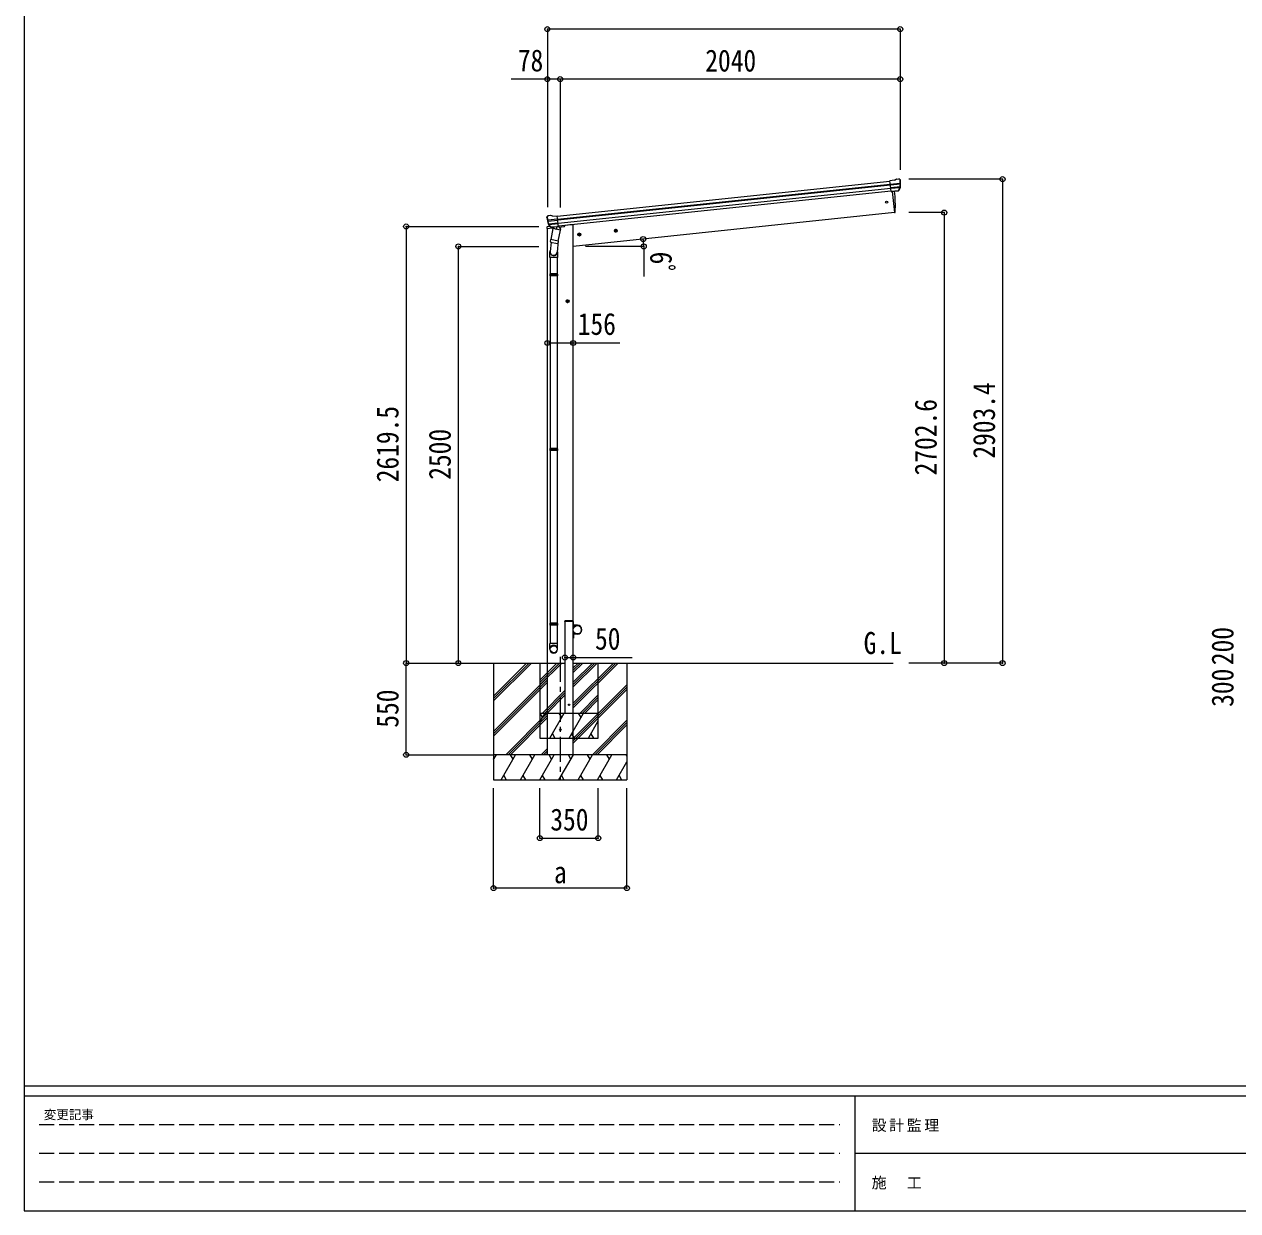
# Model space of a CAD drawing. Units: millimetres at full size, sheet at 1:30. Extents: x -8432 to 8432, y -5820 to 5820.
# Drawn here: x -8432 to -1151, y -5820 to 1298 of the extents above; entities that cross this region are included whole.
import ezdxf
from ezdxf.enums import TextEntityAlignment as Align

# ---------------------------------------------------------------- set-up
doc = ezdxf.new("R2010")
doc.units = ezdxf.units.MM
doc.header["$LTSCALE"] = 30
doc.header["$PDMODE"] = 32
doc.header["$PDSIZE"] = 30
doc.linetypes.add('CHAIN1', pattern=[8, 5, -1, 1, -1])
doc.linetypes.add('DASHED3', pattern=[4, 3, -1])
for name, color, linetype, lineweight in [('0-0_0', 7, 'Continuous', 9), ('0-1_本体', 5, 'CHAIN1', 9), ('0-3_ELV2', 4, 'Continuous', 9), ('0-6_OTH_LINE', 6, 'Continuous', 9), ('0-7_SHAPE', 7, 'Continuous', 9), ('0-9_OUTLINE', 7, 'Continuous', 9), ('F-0_240', 7, 'Continuous', 9)]:
    doc.layers.add(name, color=color, linetype=linetype, lineweight=lineweight)
doc.styles.add('ＭＳ ゴシック', font='')
doc.styles.get('ＭＳ ゴシック').set_extended_font_data('MS Gothic')

msp = doc.modelspace()

# ---------------------------------------------------------------- linework, layer by layer
at = {"layer": '0-0_0'}
for p, q in [((-5744.52, -2534.54), (-5293.39, -2534.54)), ((-5615.89, -2761.11), (-5389.25, -2534.48)), ((-5615.89, -2746.97), (-5403.4, -2534.48)), ((-5615.89, -2732.82), (-5417.54, -2534.48)), ((-5615.89, -2534.54), (-5615.89, -3234.48)), ((-5337.89, -2534.54), (-5337.89, -2984.54)), ((-5337.89, -2636.89), (-5235.54, -2534.54)), ((-5337.89, -2651.03), (-5221.39, -2534.54)), ((-5337.89, -2665.17), (-5207.25, -2534.54)), ((-5337.89, -2534.54), (-5187.89, -2534.54)), ((-5137.89, -2591.48), (-5080.89, -2534.48)), ((-5137.89, -2577.33), (-5095.03, -2534.48)), ((-5137.89, -2563.19), (-5109.17, -2534.48)), ((-5137.89, -2534.54), (-3218.94, -2534.54)), ((-5137.89, -2803.61), (-4868.81, -2534.54)), ((-5137.89, -2789.47), (-4882.95, -2534.54)), ((-5137.89, -2775.32), (-4897.1, -2534.54)), ((-5137.89, -2677.3), (-4995.12, -2534.54)), ((-5137.89, -2663.16), (-5009.26, -2534.54)), ((-5137.89, -2649.02), (-5023.4, -2534.54)), ((-4987.89, -2984.54), (-4987.89, -2534.54)), ((-4815.89, -2534.54), (-4815.89, -3234.48)), ((-5615.89, -2944.96), (-5293.89, -2622.96)), ((-5615.89, -2959.1), (-5293.89, -2637.1)), ((-5615.89, -2973.24), (-5293.89, -2651.24)), ((-5137.89, -2987.45), (-4815.89, -2665.46)), ((-5137.89, -3001.6), (-4815.89, -2679.6)), ((-5137.89, -3015.74), (-4815.89, -2693.74)), ((-5323.41, -2834.54), (-5187.89, -2699.02)), ((-5309.27, -2834.54), (-5187.89, -2713.16)), ((-5295.12, -2834.54), (-5187.89, -2727.3)), ((-5097.13, -2834.54), (-4987.89, -2725.29)), ((-5082.99, -2834.54), (-4987.89, -2739.43)), ((-5068.85, -2834.54), (-4987.89, -2753.58)), ((-5543.28, -3084.48), (-5293.89, -2835.09)), ((-5337.89, -2887.65), (-5307.22, -2834.54)), ((-5337.89, -2834.54), (-4987.89, -2834.54)), ((-5322.22, -2860.52), (-5337.22, -2834.54)), ((-5278.35, -2984.54), (-5191.75, -2834.54)), ((-5206.75, -2860.52), (-5221.75, -2834.54)), ((-5162.88, -2984.54), (-5076.28, -2834.54)), ((-5091.28, -2860.52), (-5106.28, -2834.54)), ((-5529.14, -3084.48), (-5293.89, -2849.23)), ((-5514.99, -3084.48), (-5293.89, -2863.37)), ((-5047.41, -2984.54), (-4987.89, -2881.44)), ((-5022.78, -3084.48), (-4815.89, -2877.59)), ((-5008.64, -3084.48), (-4815.89, -2891.73)), ((-4994.49, -3084.48), (-4815.89, -2905.87)), ((-5337.89, -2984.54), (-4987.89, -2984.54)), ((-5263.35, -2958.56), (-5248.36, -2984.54)), ((-5147.88, -2958.56), (-5132.88, -2984.54)), ((-5032.41, -2958.56), (-5017.41, -2984.54)), ((-5331.14, -3084.48), (-5293.39, -3046.72)), ((-4815.89, -3084.48), (-5615.89, -3084.48)), ((-5615.89, -3113.42), (-5599.18, -3084.48)), ((-5614.18, -3110.46), (-5615.89, -3107.5)), ((-5570.31, -3234.48), (-5483.71, -3084.48)), ((-5498.71, -3110.46), (-5513.71, -3084.48)), ((-5454.84, -3234.48), (-5368.24, -3084.48)), ((-5383.24, -3110.46), (-5398.24, -3084.48)), ((-5339.37, -3234.48), (-5252.77, -3084.48)), ((-5317, -3084.48), (-5293.39, -3060.86)), ((-5302.86, -3084.48), (-5293.39, -3075.01)), ((-5267.77, -3110.46), (-5282.77, -3084.48)), ((-5223.9, -3234.48), (-5137.3, -3084.48)), ((-5152.3, -3110.46), (-5167.3, -3084.48)), ((-5108.43, -3234.48), (-5021.83, -3084.48)), ((-5036.83, -3110.46), (-5051.83, -3084.48)), ((-4992.96, -3234.48), (-4906.36, -3084.48)), ((-4921.36, -3110.46), (-4936.36, -3084.48)), ((-4877.49, -3234.48), (-4815.89, -3127.77)), ((-4815.89, -3093.15), (-4820.89, -3084.48)), ((-5615.89, -3234.48), (-4815.89, -3234.48)), ((-5555.31, -3208.5), (-5540.31, -3234.48)), ((-5439.84, -3208.5), (-5424.84, -3234.48)), ((-5324.37, -3208.5), (-5309.37, -3234.48)), ((-5208.9, -3208.5), (-5193.9, -3234.48)), ((-5093.43, -3208.5), (-5078.43, -3234.48)), ((-4977.96, -3208.5), (-4962.96, -3234.48)), ((-4862.49, -3208.5), (-4847.49, -3234.48))]:
    msp.add_line(p, q, dxfattribs=at)
at = {"layer": '0-1_本体'}
msp.add_line((-5215.89, -2496.24), (-5215.89, -3239.56), dxfattribs=at)
at = {"layer": '0-3_ELV2'}
for p, q in [((-3211.08, 362.04), (-3199.48, 369.01)), ((-3198.25, 369.42), (-3184.76, 370.84)), ((-3181.1, 369.75), (-3181.1, 369.76)), ((-3181.1, 369.75), (-3175.92, 365.56)), ((-5233.48, 147.47), (-3237.39, 357.26)), ((-5231.49, 128.57), (-3235.41, 338.37)), ((-5231.06, 124.39), (-3234.97, 334.19)), ((-5228.97, 104.53), (-3232.88, 314.33)), ((-3231.12, 297.59), (-5227.21, 87.8)), ((-3211.08, 362.04), (-3237.6, 359.25)), ((-3230.82, 294.7), (-3237.6, 359.25)), ((-3235.44, 338.72), (-3175.71, 345)), ((-3175.23, 339.13), (-3234.83, 332.87)), ((-3176.06, 322.38), (-3233.1, 316.39)), ((-3177.45, 317.72), (-3232.63, 311.92)), ((-3187.46, 299.49), (-3230.84, 294.93)), ((-3230.82, 294.7), (-3220.87, 295.75)), ((-3223.93, 295.42), (-3210.55, 168.03)), ((-3220.87, 295.75), (-3220.6, 295.68)), ((-3220.6, 295.68), (-3195.27, 298.34)), ((-3195.27, 298.34), (-3195.01, 298.46)), ((-3195.01, 298.46), (-3187.32, 299.27)), ((-3186.01, 301.14), (-3176.56, 319.44)), ((-3184.96, 300.71), (-3174.84, 318.97)), ((-3174.53, 361.86), (-3174.84, 363.71)), ((-5291.14, 147.98), (-5295.34, 142.8)), ((-5291.14, 147.98), (-5291.14, 147.98)), ((-5274.29, 151.22), (-5287.78, 149.8)), ((-5260.21, 146.67), (-5273.01, 151.07)), ((-5260.21, 146.67), (-5233.69, 149.46)), ((-5226.9, 84.9), (-5233.69, 149.46)), ((-3210.55, 168.03), (-5137.89, -34.54)), ((-3210.55, 168.03), (-3208.49, 168.32)), ((-5295.63, 80.3), (-5296.53, 73.47)), ((-5296.53, 73.47), (-5262.8, 77.02)), ((-5295.92, 138.89), (-5296.01, 140.77)), ((-5293.39, -3084.48), (-5293.39, 73.8)), ((-5276.12, 84.67), (-5292.97, 82.89)), ((-5231.53, 128.93), (-5291.27, 122.65)), ((-5290.52, 116.81), (-5230.91, 123.07)), ((-5273.01, 81.25), (-5286.7, 97.01)), ((-5286.21, 100.59), (-5229.18, 106.59)), ((-5272.07, 81.89), (-5285.11, 97.82)), ((-5283.89, 96.32), (-5228.71, 102.12)), ((-5262.71, 81.14), (-5270.4, 80.33)), ((-5270.3, 80.57), (-5226.93, 85.13)), ((-5262.43, 81.08), (-5262.71, 81.14)), ((-5237.1, 83.74), (-5262.43, 81.08)), ((-5236.85, 83.86), (-5237.1, 83.74)), ((-5226.9, 84.9), (-5236.85, 83.86)), ((-5222.78, 81.22), (-5193.52, 84.3)), ((-5188.66, 91.85), (-5189.08, 88.62)), ((-5091.73, 37.68), (-5111.62, 35.59)), ((-5102.46, 44.1), (-5108.53, 39.69)), ((-5108.53, 39.69), (-5107.74, 32.23)), ((-5107.74, 32.23), (-5100.89, 29.17)), ((-5100.63, 26.69), (-5102.72, 46.58)), ((-5095.6, 41.05), (-5102.46, 44.1)), ((-4872.93, 60.68), (-4892.82, 58.59)), ((-4883.66, 67.1), (-4889.73, 62.69)), ((-4889.73, 62.69), (-4888.95, 55.22)), ((-4888.95, 55.22), (-4882.09, 52.17)), ((-4881.83, 49.69), (-4883.92, 69.58)), ((-4876.8, 64.05), (-4883.66, 67.1)), ((-5171.89, -356.58), (-5178.39, -360.34)), ((-5178.39, -360.34), (-5178.39, -367.84)), ((-5171.89, -374.09), (-5171.89, -354.09)), ((-5165.39, -360.34), (-5171.89, -356.58)), ((-5161.89, -364.09), (-5181.89, -364.09)), ((-5178.39, -367.84), (-5171.89, -371.59)), ((-5188.19, -2284.54), (-5188.08, -2282.49)), ((-5137.59, -2284.54), (-5188.19, -2284.54)), ((-5187.89, -2284.54), (-5187.89, -2834.54)), ((-5137.89, -2284.54), (-5187.89, -2284.54)), ((-5138.69, -2281.54), (-5187.08, -2281.54)), ((-5137.89, -2834.54), (-5137.89, -2284.54)), ((-5137.89, -2284.54), (-5135.89, -2284.54)), ((-5137.59, -2284.54), (-5137.69, -2282.49)), ((-5135.89, -2307.24), (-5135.89, -2284.54)), ((-5112.89, -2307.24), (-5135.89, -2307.24)), ((-5135.89, -2309.24), (-5112.89, -2309.24)), ((-5137.89, -2384.54), (-5135.89, -2384.54)), ((-5135.89, -2359.84), (-5112.89, -2359.84)), ((-5135.89, -2361.84), (-5135.89, -2384.54)), ((-5112.89, -2361.84), (-5135.89, -2361.84))]:
    msp.add_line(p, q, dxfattribs=at)
for points in [[(-5137.89, -3084.48), (-5137.89, 94.46), (-5157.89, 94.46), (-5188.74, 91.22)], [(-5100.89, 29.17), (-5094.81, 33.58), (-5095.6, 41.05)], [(-4882.09, 52.17), (-4876.02, 56.58), (-4876.8, 64.05)], [(-5171.89, -371.59), (-5165.39, -367.84), (-5165.39, -360.34)]]:
    msp.add_lwpolyline(points, dxfattribs=at)
for centre, radius in [((-3257.34, 230.58), 6.5), ((-5101.67, 36.64), 8.5), ((-5101.67, 36.64), 7.7), ((-5101.67, 36.64), 6.5), ((-4882.88, 59.63), 8.5), ((-4882.88, 59.63), 7.7), ((-4882.88, 59.63), 6.5), ((-5171.89, -364.09), 8.5), ((-5171.89, -364.09), 7.7), ((-5171.89, -364.09), 6.5), ((-5112.89, -2334.54), 25), ((-5162.89, -2784.54), 4), ((-5215.64, -2934.48), 5)]:
    msp.add_circle(centre, radius, dxfattribs=at)
for centre, radius, start, end in [((-3197.94, 366.44), 3, 96.02369, 120.97631), ((-3184.24, 365.87), 5, 51.04426, 95.95574), ((-4105.15, 208.24), 900, 357.63919, 5.64986), ((-3187.58, 302.16), 2.99, 285.2717, 331.00739), ((-3368.08, 340.21), 192.44, 1.4271, 6.57578), ((-3179.23, 320.82), 3, 332.69111, 354.20009), ((-3375.42, 340.75), 200.2, 354.20009, 359.53883), ((-3130.43, 347.11), 45.32, 182.67122, 185.64518), ((-3175.04, 337.8), 1.35, 95.1605, 97.91927), ((-3172.43, 339.35), 2.74, 179.02151, 184.43412), ((-3177.46, 320.43), 3, 331, 354.13916), ((-3375.42, 340.75), 202, 354.13916, 6), ((-5287.25, 144.83), 5, 96.04426, 140.95574), ((-5273.98, 148.24), 3, 71.02369, 95.97631), ((-3208.91, 171.29), 3, 278, 357.63919), ((-5095.03, 160.01), 202, 186, 197.86084), ((-5292.66, 79.91), 3, 96, 172.5), ((-5102.1, 157.96), 192.44, 185.42422, 190.5729), ((-5335.99, 115.3), 45.32, 6.35482, 9.32878), ((-5293.29, 116.44), 2.74, 7.56588, 12.97849), ((-5290.42, 115.46), 1.35, 94.08073, 96.8395), ((-5095.03, 160.01), 200.2, 192.46117, 197.79991), ((-5284.44, 98.97), 3, 197.86084, 221), ((-5282.79, 99.72), 3, 197.79991, 219.30889), ((-5270.75, 83.21), 2.99, 220.99261, 266.7283), ((-5194.04, 89.27), 5, 276, 352.5), ((-5187.08, -2282.54), 1, 90, 176.99994), ((-5138.69, -2282.54), 1, 3.00011, 90), ((-5135.89, -2307.24), 2, 180, 270), ((-5112.89, -2334.54), 27.3, 270, 90), ((-5112.89, -2334.54), 25.3, 270, 90), ((-5135.89, -2361.84), 2, 90, 180)]:
    msp.add_arc(centre, radius, start, end, dxfattribs=at)
for centre, major_axis, ratio, start_param, end_param in [((-3176.79, 362.26), (-0.87, 5.91), 0.020485, 0.671432, 1.5691306), ((-3182.18, 366.77), (5.88, -1.31), 0.24881, 0.460585, 0.4641038), ((-3177.8, 363.23), (-2.34, 1.9), 0.995767, 3.9859716, 4.712389), ((-3187.78, 302.46), (-0.11, 3), 0.642905, 3.2459383, 4.203928), ((-3187.64, 302.26), (1.66, -2.51), 0.997631, 5.8041905, 5.8929484), ((-3187.71, 302.37), (3.53, -2.11), 0.650902, 5.2561448, 5.3289554), ((-3185.34, 302.72), (1.08, 3.13), 0.040856, 2.1135035, 2.1416249), ((-3373.12, 318.8), (-20.92, 199.05), 0.994373, 4.7113789, 4.7277536), ((-5293, 140.91), (1.9, 2.34), 0.995767, 1.5707963, 2.2972137), ((-5289.46, 145.29), (-5.48, -2.51), 0.24881, 5.8190815, 5.8226003), ((-5293.8, 139.75), (-0.38, 5.97), 0.020485, 4.7140547, 5.6117533), ((-5092.72, 138.06), (-20.92, 199.05), 0.994373, 1.5554317, 1.5718064), ((-5273.05, 83.29), (-1.71, 2.84), 0.040856, 4.1415604, 4.1696818), ((-5270.62, 83.55), (-0.51, 2.96), 0.642905, 2.0792573, 3.037247), ((-5270.66, 83.44), (-3.02, -2.79), 0.650902, 0.9542299, 1.0270405), ((-5270.71, 83.32), (-1.1, -2.8), 0.997631, 0.3902369, 0.4789948)]:
    msp.add_ellipse(centre, major_axis=major_axis, ratio=ratio, start_param=start_param, end_param=end_param, dxfattribs=at)
at = {"layer": '0-6_OTH_LINE'}
for p, q in [((-5293.39, 1268.86), (-5293.39, 424.18)), ((-3175.5, 1268.86), (-5293.39, 1268.86)), ((-3175.5, 1268.86), (-3175.5, 424.18)), ((-5293.39, 968.86), (-5510.68, 968.86)), ((-5293.39, 968.86), (-5293.39, 201.44)), ((-5215.64, 968.86), (-5293.39, 968.86)), ((-3175.5, 968.86), (-5215.64, 968.86)), ((-5215.64, 968.86), (-5215.64, 199.61)), ((-3175.5, 968.86), (-3175.5, 424.18)), ((-2561.81, 368.86), (-3124.67, 368.86)), ((-2561.81, 368.86), (-2561.81, -2534.54)), ((-2911.81, 168.03), (-3124.67, 168.03)), ((-2911.81, 168.03), (-2911.81, -2534.54)), ((-6140.86, 84.95), (-5343.89, 84.95)), ((-6140.86, 84.95), (-6140.86, -2534.54)), ((-5827.33, -2534.54), (-5827.33, -34.54)), ((-5827.33, -34.54), (-5343.89, -34.54)), ((-5293.39, -614.09), (-5137.89, -614.09)), ((-5137.89, -614.09), (-4858.27, -614.09)), ((-6140.86, -2534.54), (-5616.89, -2534.54)), ((-6140.86, -3084.54), (-6140.86, -2534.54)), ((-5827.33, -2534.54), (-5616.89, -2534.54)), ((-5187.89, -2500.98), (-5137.89, -2500.98)), ((-5137.89, -2500.98), (-4784, -2500.98)), ((-2911.81, -2534.54), (-3124.67, -2534.54)), ((-2561.81, -2534.54), (-3124.67, -2534.54)), ((-6140.86, -3084.54), (-5616.89, -3084.54)), ((-5615.89, -3884.48), (-5615.89, -3285.48)), ((-5337.89, -3584.48), (-5337.89, -3285.48)), ((-4987.89, -3584.48), (-4987.89, -3285.48)), ((-4815.89, -3884.48), (-4815.89, -3285.48)), ((-5337.89, -3584.48), (-4987.89, -3584.48)), ((-4815.89, -3884.48), (-5615.89, -3884.48))]:
    msp.add_line(p, q, dxfattribs=at)
at = {"layer": '0-6_OTH_LINE', "lineweight": 18}
for q in [(-5063.52, -34.54), (-4714.97, -216.04)]:
    msp.add_line((-4714.97, -34.54), q, dxfattribs=at)
at = {"layer": '0-6_OTH_LINE'}
msp.add_arc((-5063.52, -34.54), 348.55, 0, 7.27608, dxfattribs=at)
for p in [(-5293.39, 1268.86), (-3175.5, 1268.86), (-5293.39, 968.86), (-5215.64, 968.86), (-3175.5, 968.86), (-2561.81, 368.86), (-2911.81, 168.03), (-6140.86, 84.95), (-4717.78, 9.61), (-5827.33, -34.54), (-4714.97, -34.54), (-5293.39, -614.09), (-5137.89, -614.09), (-6140.86, -2534.54), (-5827.33, -2534.54), (-5187.89, -2500.98), (-5137.89, -2500.98), (-2911.81, -2534.54), (-2561.81, -2534.54), (-6140.86, -3084.54), (-5337.89, -3584.48), (-4987.89, -3584.48), (-5615.89, -3884.48), (-4815.89, -3884.48)]:
    msp.add_point(p, dxfattribs=at)
at = {"layer": '0-9_OUTLINE'}
for p, q in [((-5269.55, 80.33), (-5228.88, 84.6)), ((-5266.2, 80.03), (-5266.34, 79.3)), ((-5265.73, 78.17), (-5240.98, 68.42)), ((-5257.39, 74.89), (-5258.05, 71.66)), ((-5236.59, 83.41), (-5239.51, 69.06)), ((-5227.07, 86.49), (-5226.14, 86.3)), ((-5226.14, 86.3), (-5214.94, 69.37)), ((-5275.41, -5.94), (-5272.91, 6.31)), ((-5259.57, 71.97), (-5272.93, 6.31)), ((-5228.05, -2.82), (-5272.93, 6.31)), ((-5214.69, 62.83), (-5259.57, 71.97)), ((-5228.05, -2.82), (-5214.69, 62.83)), ((-5214.94, 69.37), (-5216.21, 63.14)), ((-5278.23, -101.86), (-5278.23, -67.51)), ((-5270.52, -8.98), (-5276.08, -64.7)), ((-5275.19, -7.33), (-5275.19, -7.33)), ((-5273.86, -8.3), (-5232.9, -16.63)), ((-5227.61, -0.68), (-5234.27, -68.43)), ((-5232.23, -67.21), (-5232.23, -101.86)), ((-5228.06, -2.82), (-5230.6, -15.29)), ((-5232.23, -101.86), (-5278.23, -101.86)), ((-5276.23, -101.86), (-5276.23, -198.61)), ((-5234.23, -101.86), (-5234.23, -198.61)), ((-5278.23, -200.61), (-5277.23, -198.61)), ((-5232.23, -200.61), (-5278.23, -200.61)), ((-5232.23, -208.61), (-5278.23, -208.61)), ((-5233.23, -198.61), (-5277.23, -198.61)), ((-5233.23, -210.61), (-5277.23, -210.61)), ((-5276.23, -210.61), (-5276.23, -1246.79)), ((-5234.23, -210.61), (-5234.23, -1246.79)), ((-5232.23, -200.61), (-5233.23, -198.61)), ((-5232.23, -208.61), (-5233.23, -210.61)), ((-5232.23, -200.61), (-5232.23, -208.61)), ((-5278.23, -1248.79), (-5277.23, -1246.79)), ((-5232.23, -1248.79), (-5278.23, -1248.79)), ((-5232.23, -1256.79), (-5278.23, -1256.79)), ((-5233.23, -1246.79), (-5277.23, -1246.79)), ((-5233.23, -1258.79), (-5277.23, -1258.79)), ((-5276.23, -1258.79), (-5276.23, -2294.98)), ((-5234.23, -1258.79), (-5234.23, -2294.98)), ((-5232.23, -1248.79), (-5233.23, -1246.79)), ((-5232.23, -1256.79), (-5233.23, -1258.79)), ((-5232.23, -1248.79), (-5232.23, -1256.79)), ((-5278.23, -2296.98), (-5277.23, -2294.98)), ((-5232.23, -2296.98), (-5278.23, -2296.98)), ((-5232.23, -2304.98), (-5278.23, -2304.98)), ((-5233.23, -2294.98), (-5277.23, -2294.98)), ((-5233.23, -2306.98), (-5277.23, -2306.98)), ((-5276.23, -2306.98), (-5276.23, -2416.98)), ((-5234.23, -2306.98), (-5234.23, -2416.98)), ((-5232.23, -2296.98), (-5233.23, -2294.98)), ((-5232.23, -2304.98), (-5233.23, -2306.98)), ((-5232.23, -2296.98), (-5232.23, -2304.98)), ((-5278.23, -2451.12), (-5278.23, -2416.98)), ((-5232.23, -2416.98), (-5278.23, -2416.98)), ((-5232.23, -2451.12), (-5232.23, -2416.98))]:
    msp.add_line(p, q, dxfattribs=at)
for points in [[(-5278.23, -200.61), (-5278.23, -208.61), (-5277.23, -210.61)], [(-5278.23, -1248.79), (-5278.23, -1256.79), (-5277.23, -1258.79)], [(-5278.23, -2296.98), (-5278.23, -2304.98), (-5277.23, -2306.98)]]:
    msp.add_lwpolyline(points, dxfattribs=at)
for centre, radius, start, end in [((-5269.6, 80.83), 0.5, 240.73754, 276), ((-5266.69, 80.13), 0.5, 348.5, 96), ((-5265.36, 79.1), 1, 168.5, 248.5), ((-5236, 83.25), 0.604, 93.09842, 164.70595), ((-5228.94, 85.1), 0.5, 276, 311.26246), ((-5240.5, 69.33), 1.03, 242.53897, 344.46569), ((-5248.23, -67.51), 30, 177.45142, 180), ((-5273.5, -6.36), 1.95, 167.54017, 209.97766), ((-5273.46, -6.34), 2, 209.90962, 258.5), ((-5232.5, -14.67), 2, 258.5, 341.96843)]:
    msp.add_arc(centre, radius, start, end, dxfattribs=at)
for centre, major_axis, ratio, start_param, end_param in [((-5255.23, -67.21), (23, 0), 0.996195, 2.621936, 6.6074797), ((-5255.23, -67.21), (21, 0), 0.996195, 3.0215498, 6.2247991), ((-5255.23, -2449.38), (-23, 0), 0.996195, 3.1415927, 6.2831853), ((-5255.23, -2451.12), (-23, 0), 0.996195, 3.1415927, 6.2831853), ((-5255.23, -2451.12), (0, -23.43), 0.981806, 4.712389, 7.8539816)]:
    msp.add_ellipse(centre, major_axis=major_axis, ratio=ratio, start_param=start_param, end_param=end_param, dxfattribs=at)
msp.add_ellipse((-5255.23, -2451.12), major_axis=(21, 0), ratio=0.996195, dxfattribs=at)
at = {"layer": 'F-0_240', "color": 5}
for p, q in [((-8432.06, 5820), (-8432.06, -5820)), ((-8432.06, -5070), (8007.94, -5070)), ((-8432.06, -5130), (5341.19, -5130)), ((-3448.82, -5130), (-3448.82, -5820)), ((-3448.82, -5475), (2701.18, -5475)), ((-8432.06, -5820), (8007.94, -5820))]:
    msp.add_line(p, q, dxfattribs=at)
at = {"layer": 'F-0_240', "color": 4, "linetype": 'DASHED3'}
for p, q in [((-8342.06, -5302.5), (-3538.82, -5302.5)), ((-8342.06, -5475), (-3538.82, -5475)), ((-8342.06, -5647.5), (-3538.82, -5647.5))]:
    msp.add_line(p, q, dxfattribs=at)

# ---------------------------------------------------------------- texts
at = {"layer": '0-6_OTH_LINE', "color": 7, "style": 'ＭＳ ゴシック', "width": 0.85}
for s, p in [('78', (-5470.41, 975.74)), ('2040', (-4345.57, 974.86)), ('156', (-5110.95, -605.11)), ('50', (-5007.23, -2493.44)), ('350', (-5275.39, -3578.48)), ('a', (-5253.39, -3894.48))]:
    msp.add_text(s, height=132, dxfattribs=at).set_placement(p, align=Align.BOTTOM_LEFT)
for s, rotation, p in [('6ﾟ', 270, (-4715.43, -66.06)), ('2903.4', 90, (-2567.81, -1307.84)), ('2619.5', 90, (-6146.86, -1449.79)), ('2702.6', 90, (-2917.81, -1408.25)), ('2500', 90, (-5833.33, -1434.54)), ('200', 90, (-1136.61, -2547.04)), ('300', 90, (-1136.61, -2797.04)), ('550', 90, (-6146.86, -2922.04))]:
    msp.add_text(s, height=132, rotation=rotation, dxfattribs=at).set_placement(p, align=Align.BOTTOM_LEFT)
at = {"layer": '0-7_SHAPE', "style": 'ＭＳ ゴシック', "width": 0.85}
msp.add_text('G.L', height=132, dxfattribs=at).set_placement((-3395.21, -2519.57), align=Align.BOTTOM_LEFT)
at = {"layer": 'F-0_240', "style": 'ＭＳ ゴシック'}
msp.add_text('変更記事', height=54.99, dxfattribs=at).set_placement((-8314.83, -5287.5), align=Align.BOTTOM_LEFT)
at = {"layer": 'F-0_240', "char_height": 65.98, "attachment_point": 7, "style": 'ＭＳ ゴシック'}
for s, insert in [('\\T1.17;設計監理', (-3347.49, -5347.5)), ('\\T1.17;施\u3000工', (-3347.49, -5692.5))]:
    msp.add_mtext(s, dxfattribs=dict(at, insert=insert))

doc.saveas('drawing.dxf')
